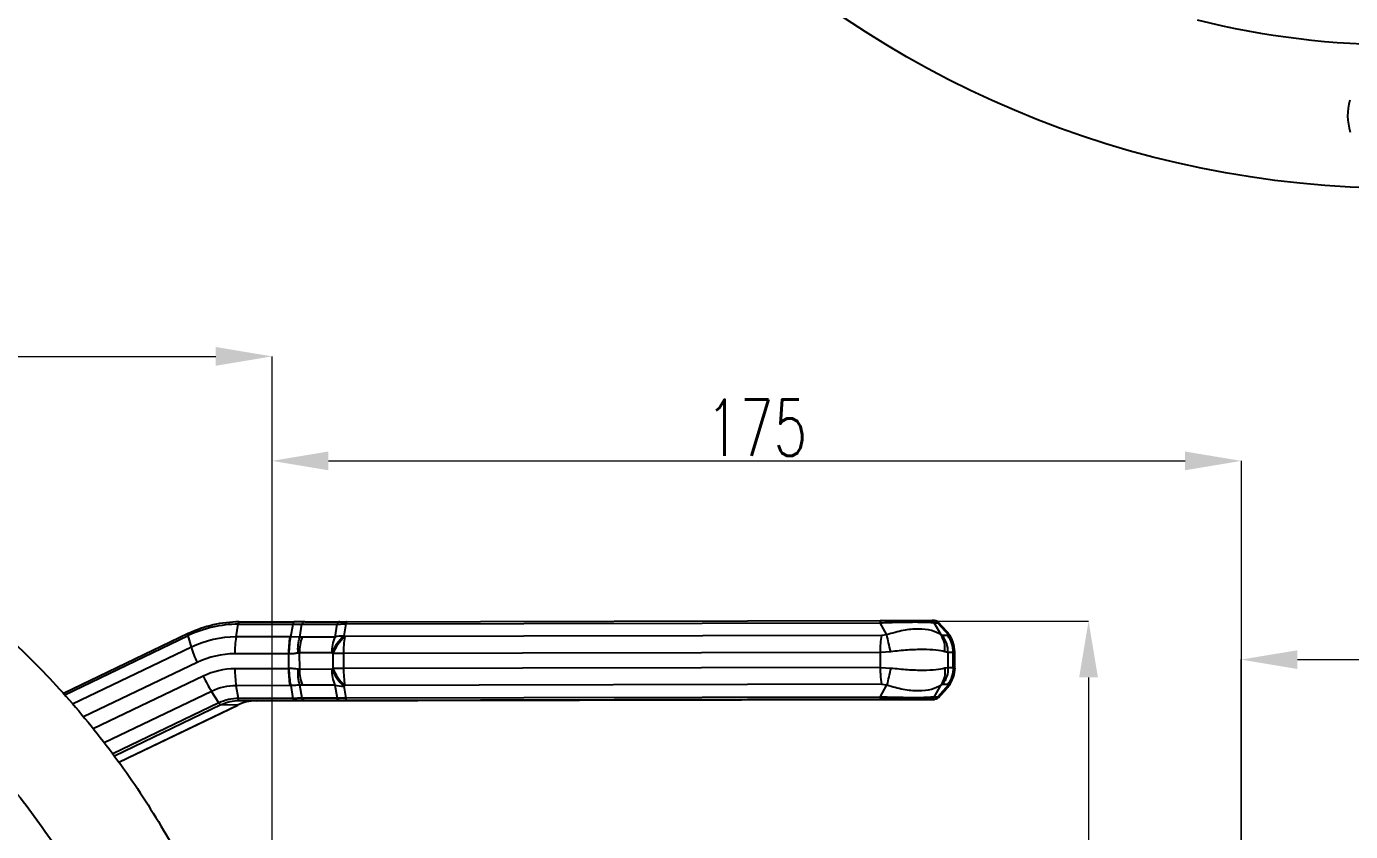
# Model space of a CAD drawing. Header units: millimetres. Extents: x 2104 to 4053, y 855 to 2233.
# Drawn here: x 3052.9 to 3288, y 1307.2 to 1450.2 of the extents above; entities that cross this region are included whole.
import ezdxf

# ---------------------------------------------------------------- set-up
doc = ezdxf.new("R2010")
doc.units = ezdxf.units.MM
doc.layers.add('AM_5', color=3, linetype='Continuous', lineweight=25)
doc.layers.add('标注', color=3, linetype='Continuous', lineweight=13)
doc.styles.add('SLDTEXTSTYLE1', font='txt.shx', dxfattribs={"width": 0.7, "bigfont": 'gbcbig.shx'})
doc.dimstyles.new('SLDDIMSTYLE12$0', dxfattribs={"dimtxt": 12, "dimasz": 10, "dimexe": 0, "dimexo": 0.0625, "dimgap": 0.875, "dimtad": 1, "dimdec": 1, "dimlfac": 1.8, "dimrnd": 1e-09, "dimzin": 12, "dimdsep": 46, "dimtxsty": 'SLDTEXTSTYLE1', "dimcen": 0.09, "dimdle": 8.16, "dimclrd": 3, "dimclre": 3, "dimadec": 0, "dimazin": 3, "dimtfac": 1, "dimtdec": 1, "dimtofl": 0, "dimtmove": 0, "dimatfit": 3, "dimfxl": 0, "dimfrac": 2, "dimtolj": 1, "dimlwd": 5, "dimlwe": 5, "dimarcsym": 0})

# ---------------------------------------------------------------- blocks, each defined once
blk = doc.blocks.new('*D72')
at = {"layer": 'Defpoints', "color": 0, "transparency": 16777216}
for p in [(3096.47, 1391.62), (3096.47, 1303.4), (2945.59, 1233.3)]:
    blk.add_point(p, dxfattribs=at)
at = {"layer": '标注', "color": 3, "lineweight": 5, "transparency": 16777216}
blk.add_line((2945.59, 1233.37), (2945.59, 1391.62), dxfattribs=at)
at = {"layer": '标注', "color": 3, "linetype": 'Continuous', "lineweight": 5, "transparency": 16777216}
for p, q in [((2955.59, 1391.62), (3086.47, 1391.62)), ((3096.47, 1303.46), (3096.47, 1391.62))]:
    blk.add_line(p, q, dxfattribs=at)
at = {"layer": '标注', "color": 3, "transparency": 16777216}
for points in [[(2955.59, 1393.28), (2955.59, 1389.95), (2945.59, 1391.62)], [(3086.47, 1393.28), (3086.47, 1389.95), (3096.47, 1391.62)]]:
    blk.add_solid(points, dxfattribs=at)
at = {"layer": '标注', "color": 0, "transparency": 16777216, "insert": (3021.03, 1397.49), "char_height": 10, "attachment_point": 5, "style": 'SLDTEXTSTYLE1'}
blk.add_mtext('\\A1;150', dxfattribs=at)
blk = doc.blocks.new('*D73')
at = {"layer": 'Defpoints', "color": 0, "transparency": 16777216}
for p in [(3268.6, 1373.05), (3096.47, 1303.4), (3268.6, 1222.22)]:
    blk.add_point(p, dxfattribs=at)
at = {"layer": '标注', "color": 3, "lineweight": 5, "transparency": 16777216}
blk.add_line((3096.47, 1303.46), (3096.47, 1373.05), dxfattribs=at)
at = {"layer": '标注', "color": 3, "linetype": 'Continuous', "lineweight": 5, "transparency": 16777216}
for p, q in [((3106.47, 1373.05), (3258.6, 1373.05)), ((3268.6, 1222.29), (3268.6, 1373.05))]:
    blk.add_line(p, q, dxfattribs=at)
at = {"layer": '标注', "color": 3, "transparency": 16777216}
for points in [[(3106.47, 1374.72), (3106.47, 1371.38), (3096.47, 1373.05)], [(3258.6, 1374.72), (3258.6, 1371.38), (3268.6, 1373.05)]]:
    blk.add_solid(points, dxfattribs=at)
at = {"layer": '标注', "color": 0, "transparency": 16777216, "insert": (3182.53, 1378.93), "char_height": 10, "attachment_point": 5, "style": 'SLDTEXTSTYLE1'}
blk.add_mtext('\\A1;175', dxfattribs=at)
blk = doc.blocks.new('*D53')
at = {"layer": 'Defpoints', "color": 0, "transparency": 16777216}
for p in [(3214.48, 1344.59), (2946.16, 1230.49), (3241.46, 1230.49)]:
    blk.add_point(p, dxfattribs=at)
at = {"layer": '标注', "color": 3, "lineweight": 5, "transparency": 16777216}
blk.add_line((3214.54, 1344.59), (3241.46, 1344.59), dxfattribs=at)
at = {"layer": '标注', "color": 3, "linetype": 'Continuous', "lineweight": 5, "transparency": 16777216}
for p, q in [((3241.46, 1334.59), (3241.46, 1240.49)), ((2946.23, 1230.49), (3241.46, 1230.49))]:
    blk.add_line(p, q, dxfattribs=at)
at = {"layer": '标注', "color": 3, "transparency": 16777216}
for points in [[(3239.79, 1334.59), (3243.13, 1334.59), (3241.46, 1344.59)], [(3239.79, 1240.49), (3243.13, 1240.49), (3241.46, 1230.49)]]:
    blk.add_solid(points, dxfattribs=at)
at = {"layer": '标注', "color": 0, "transparency": 16777216, "insert": (3235.59, 1287.54), "char_height": 10, "attachment_point": 5, "rotation": 90, "style": 'SLDTEXTSTYLE1'}
blk.add_mtext('\\A1;115', dxfattribs=at)
blk = doc.blocks.new('*D65')
at = {"layer": 'AM_5', "color": 3, "lineweight": 5, "transparency": 16777216}
blk.add_line((3268.54, 1221.61), (3268.54, 1337.75), dxfattribs=at)
at = {"layer": 'AM_5', "color": 3, "linetype": 'Continuous', "lineweight": 5, "transparency": 16777216}
for p, q in [((3278.54, 1337.75), (3439.53, 1337.75)), ((3449.53, 1224.11), (3449.53, 1337.75))]:
    blk.add_line(p, q, dxfattribs=at)
at = {"layer": 'AM_5', "color": 3, "transparency": 16777216}
for points in [[(3278.54, 1339.41), (3278.54, 1336.08), (3268.54, 1337.75)], [(3439.53, 1339.41), (3439.53, 1336.08), (3449.53, 1337.75)]]:
    blk.add_solid(points, dxfattribs=at)
at = {"layer": 'Defpoints', "color": 0, "transparency": 16777216}
for p in [(3449.53, 1337.75), (3449.53, 1224.05), (3268.54, 1221.54)]:
    blk.add_point(p, dxfattribs=at)
at = {"layer": 'AM_5', "color": 0, "transparency": 16777216, "insert": (3350.1, 1344.62), "char_height": 12, "attachment_point": 5, "style": 'SLDTEXTSTYLE1'}
blk.add_mtext('\\A1;195', dxfattribs=at)

msp = doc.modelspace()

# ---------------------------------------------------------------- linework, layer by layer
at = {"color": 7, "linetype": 'Continuous', "lineweight": 25}
for p, q in [((3090.09, 1341.776), (3090.474, 1344.04)), ((3090.474, 1344.04), (3100.209, 1344.061)), ((3090.656, 1344.439), (3100.391, 1344.46)), ((3099.825, 1341.794), (3100.209, 1344.061)), ((3101.391, 1341.72), (3101.782, 1344.029)), ((3101.782, 1344.029), (3107.989, 1344.049)), ((3102.286, 1344.465), (3102.14, 1344.436)), ((3102.286, 1344.465), (3108.493, 1344.485)), ((3107.989, 1344.049), (3107.602, 1341.763)), ((3109.574, 1344.089), (3109.211, 1341.947)), ((3109.574, 1344.089), (3204.436, 1344.293)), ((3109.756, 1344.488), (3204.618, 1344.692)), ((3205.644, 1342.145), (3204.436, 1344.293)), ((3213.27, 1344.697), (3213.863, 1344.693)), ((3215.258, 1342.15), (3214.049, 1344.299)), ((3214.049, 1344.299), (3214.642, 1344.295)), ((3214.642, 1344.295), (3214.728, 1344.387)), ((3214.642, 1344.295), (3216.587, 1342.142)), ((3216.343, 1342.702), (3214.783, 1344.429)), ((3216.197, 1342.742), (3216.266, 1342.635)), ((3216.266, 1342.635), (3216.587, 1342.142)), ((3081.605, 1342.363), (3059.44, 1331.718)), ((3059.658, 1331.465), (3081.608, 1342.006)), ((3081.626, 1342.367), (3081.605, 1342.363)), ((3082.155, 1339.955), (3081.608, 1342.006)), ((3099.629, 1341.796), (3090.09, 1341.776)), ((3099.825, 1341.794), (3099.629, 1341.796)), ((3101.391, 1341.72), (3099.825, 1341.794)), ((3101.846, 1341.744), (3101.391, 1341.72)), ((3107.602, 1341.763), (3101.846, 1341.744)), ((3109.388, 1341.825), (3109.211, 1341.947)), ((3204.733, 1342.031), (3109.388, 1341.825)), ((3205.644, 1342.145), (3204.733, 1342.031)), ((3215.549, 1342.037), (3215.258, 1342.15)), ((3216.461, 1342.031), (3215.549, 1342.037)), ((3216.587, 1342.142), (3216.461, 1342.031)), ((3082.155, 1339.955), (3061.065, 1329.827)), ((3099.406, 1338.798), (3089.867, 1338.777)), ((3099.406, 1338.798), (3099.41, 1336.131)), ((3107.075, 1338.944), (3101.319, 1338.926)), ((3101.319, 1338.926), (3101.324, 1336.014)), ((3107.251, 1338.822), (3107.075, 1338.944)), ((3107.251, 1338.822), (3107.256, 1336.155)), ((3204.51, 1339.032), (3109.165, 1338.827)), ((3109.165, 1338.827), (3109.169, 1336.16)), ((3206.332, 1339.148), (3204.51, 1339.032)), ((3204.515, 1336.365), (3204.51, 1339.032)), ((3216.528, 1339.039), (3215.945, 1339.154)), ((3216.532, 1336.372), (3216.528, 1339.039)), ((3217.44, 1339.033), (3216.528, 1339.039)), ((3217.692, 1339.143), (3217.44, 1339.033)), ((3217.444, 1336.366), (3217.44, 1339.033)), ((3217.519, 1339.295), (3217.645, 1339.184)), ((3217.708, 1336.207), (3217.703, 1339.185)), ((3083.163, 1337.239), (3063.011, 1327.561)), ((3099.41, 1336.131), (3089.872, 1336.111)), ((3099.508, 1336.134), (3099.41, 1336.131)), ((3101.324, 1336.014), (3101.097, 1336.036)), ((3107.08, 1336.032), (3101.324, 1336.014)), ((3107.256, 1336.155), (3107.08, 1336.032)), ((3204.515, 1336.365), (3109.169, 1336.16)), ((3204.515, 1336.365), (3206.337, 1336.256)), ((3215.95, 1336.262), (3216.532, 1336.372)), ((3216.532, 1336.372), (3217.444, 1336.366)), ((3217.444, 1336.366), (3217.697, 1336.251)), ((3217.65, 1336.207), (3217.525, 1336.091)), ((3084.262, 1334.824), (3064.736, 1325.446)), ((3099.643, 1333.13), (3090.105, 1333.109)), ((3090.497, 1330.84), (3090.105, 1333.109)), ((3100.232, 1330.861), (3099.84, 1333.133)), ((3101.805, 1330.902), (3101.405, 1333.216)), ((3101.861, 1333.194), (3101.405, 1333.216)), ((3107.616, 1333.212), (3101.861, 1333.194)), ((3107.616, 1333.212), (3108.012, 1330.921)), ((3109.402, 1333.159), (3109.227, 1333.035)), ((3204.748, 1333.364), (3109.402, 1333.159)), ((3204.459, 1331.093), (3205.659, 1333.253)), ((3204.748, 1333.364), (3205.659, 1333.253)), ((3214.072, 1331.099), (3215.273, 1333.258)), ((3216.602, 1333.25), (3214.665, 1331.095)), ((3215.273, 1333.258), (3215.564, 1333.37)), ((3215.564, 1333.37), (3216.476, 1333.364)), ((3216.602, 1333.25), (3216.279, 1332.742)), ((3216.476, 1333.364), (3216.602, 1333.25)), ((3085.727, 1332.105), (3066.683, 1322.959)), ((3087.049, 1330.049), (3085.727, 1332.105)), ((3100.232, 1330.861), (3090.497, 1330.84)), ((3108.012, 1330.921), (3101.805, 1330.902)), ((3109.227, 1333.035), (3109.597, 1330.889)), ((3204.459, 1331.093), (3109.597, 1330.889)), ((3204.642, 1330.692), (3109.78, 1330.488)), ((3213.294, 1330.697), (3212.941, 1330.698)), ((3213.887, 1330.693), (3213.294, 1330.697)), ((3214.665, 1331.095), (3214.072, 1331.099)), ((3214.755, 1330.991), (3214.665, 1331.095)), ((3214.808, 1330.955), (3216.355, 1332.676)), ((3216.279, 1332.742), (3216.212, 1332.636)), ((3087.049, 1330.049), (3068.203, 1320.999)), ((3087.396, 1329.686), (3068.485, 1320.603)), ((3069.249, 1319.528), (3090.36, 1329.667)), ((3069.252, 1319.524), (3090.381, 1329.671)), ((3090.36, 1329.667), (3087.396, 1329.686)), ((3090.36, 1329.667), (3090.381, 1329.671)), ((3100.415, 1330.46), (3090.68, 1330.439)), ((3093.644, 1330.42), (3090.68, 1330.439)), ((3093.644, 1330.42), (3208.518, 1330.668)), ((3108.517, 1330.485), (3102.31, 1330.465))]:
    msp.add_line(p, q, dxfattribs=at)
at = {"color": 7, "linetype": 'Continuous', "lineweight": 25, "flags": 128}
for points in [[(3090.656, 1344.439), (3090.629, 1344.432), (3090.603, 1344.413), (3090.578, 1344.38), (3090.554, 1344.334), (3090.531, 1344.276), (3090.51, 1344.208), (3090.491, 1344.129), (3090.474, 1344.04)], [(3081.605, 1342.363), (3081.602, 1342.361), (3081.584, 1342.344), (3081.573, 1342.314), (3081.567, 1342.272), (3081.568, 1342.22), (3081.575, 1342.158), (3081.589, 1342.086), (3081.608, 1342.006)], [(3090.68, 1330.439), (3090.653, 1330.446), (3090.627, 1330.466), (3090.602, 1330.499), (3090.578, 1330.545), (3090.555, 1330.603), (3090.533, 1330.672), (3090.514, 1330.752), (3090.497, 1330.84)]]:
    msp.add_lwpolyline(points, dxfattribs=at)
at = {"color": 7, "linetype": 'Continuous', "lineweight": 25}
msp.add_circle((3297.007, 1597.958), 176.5, dxfattribs=at)
for centre, radius, start, end in [((3297.007, 1597.958), 151, 256.10722, 283.89278), ((3297.007, 1434.458), 9.55, 163.69476, 198.28049), ((3090.528, 1323.465), 20.575, 90.15002, 115.69118), ((3090.711, 1323.483), 20.956, 90.15002, 115.69118), ((3090.139, 1323.36), 18.416, 90.15002, 115.69118), ((3108.148, 1338.926), 18.282, 171.0319, 180.4661), ((3117.687, 1338.947), 18.282, 171.0319, 180.4661), ((3108.716, 1339.002), 7.397, 158.23728, 180.58888), ((3114.472, 1339.02), 7.397, 158.23732, 180.58891), ((3115.369, 1335.305), 9.058, 132.83408, 156.31378), ((3115.546, 1335.183), 9.058, 132.83396, 156.31378), ((3109.188, 1335.049), 6.898, 89.80613, 103.29586), ((3127.446, 1338.975), 18.282, 171.03189, 180.46605), ((3099.547, 1344.868), 18.073, 195.77294, 204.96793), ((3089.908, 1323.219), 15.558, 90.15002, 115.69118), ((3113.23, -586.372), 1925.203, 90.120974, 90.177927), ((3089.906, 1323.092), 13.018, 90.15002, 115.69116), ((3108.221, 1336.026), 18.349, 179.73661, 189.14742), ((3117.759, 1336.047), 18.349, 179.73661, 189.14742), ((3108.741, 1335.964), 7.417, 179.61772, 201.9295), ((3115.388, 1339.717), 9.089, 203.92112, 227.31919), ((3114.497, 1335.982), 7.417, 179.6177, 201.92946), ((3113.234, -589.039), 1925.203, 90.120974, 90.177927), ((3115.564, 1339.841), 9.089, 203.92112, 227.31937), ((3127.518, 1336.076), 18.349, 179.73669, 189.14742), ((3104.267, 1343.845), 21.945, 204.27387, 212.34382), ((3090.132, 1322.949), 10.161, 90.15002, 115.69117), ((3109.173, 1339.965), 6.93, 257.0156, 270.44054), ((3090.518, 1322.839), 8.002, 90.15002, 115.69118), ((3087.744, 1330.366), 0.764, 204.4982, 242.89025), ((3090.7, 1322.819), 7.62, 90.15002, 115.69118), ((3093.664, 1322.8), 7.62, 90.15002, 115.69118)]:
    msp.add_arc(centre, radius, start, end, dxfattribs=at)
for points, knots in [([(3098.139, 1227.063), (3098.158, 1228.314), (3098.212, 1231.872), (3098.055, 1237.736), (3097.571, 1244.642), (3096.768, 1251.517), (3095.653, 1258.35), (3094.227, 1265.124), (3092.494, 1271.826), (3090.456, 1278.442), (3088.119, 1284.958), (3085.487, 1291.36), (3082.565, 1297.636), (3079.36, 1303.772), (3075.878, 1309.755), (3072.127, 1315.574), (3068.114, 1321.214), (3063.849, 1326.666), (3059.338, 1331.918), (3054.593, 1336.958), (3049.623, 1341.777), (3044.438, 1346.364), (3039.049, 1350.709), (3033.467, 1354.804), (3027.705, 1358.64), (3021.773, 1362.208), (3015.685, 1365.503), (3009.452, 1368.516), (3003.089, 1371.242), (2996.608, 1373.674), (2990.023, 1375.809), (2983.347, 1377.64), (2976.594, 1379.165), (2969.779, 1380.38), (2962.916, 1381.283), (2956.018, 1381.872), (2949.101, 1382.145), (2942.179, 1382.103), (2935.265, 1381.744), (2928.376, 1381.071), (2921.524, 1380.083), (2914.724, 1378.785), (2907.991, 1377.177), (2901.338, 1375.263), (2894.779, 1373.048), (2888.329, 1370.536), (2881.999, 1367.733), (2875.804, 1364.643), (2869.757, 1361.274), (2863.87, 1357.632), (2858.155, 1353.726), (2852.624, 1349.563), (2847.289, 1345.151), (2842.16, 1340.501), (2837.25, 1335.622), (2832.567, 1330.524), (2828.121, 1325.217), (2823.923, 1319.713), (2819.98, 1314.023), (2816.3, 1308.159), (2812.893, 1302.134), (2809.763, 1295.959), (2806.919, 1289.648), (2804.365, 1283.213), (2802.108, 1276.669), (2800.152, 1270.028), (2798.501, 1263.306), (2797.159, 1256.514), (2796.127, 1249.669), (2795.41, 1242.784), (2795.007, 1235.873), (2794.92, 1228.951), (2795.149, 1222.032), (2795.693, 1215.131), (2796.552, 1208.262), (2797.723, 1201.439), (2799.205, 1194.677), (2800.993, 1187.989), (2803.085, 1181.39), (2805.476, 1174.894), (2808.161, 1168.513), (2811.134, 1162.261), (2814.389, 1156.152), (2817.92, 1150.198), (2821.718, 1144.41), (2825.777, 1138.803), (2830.088, 1133.386), (2834.641, 1128.172), (2839.428, 1123.17), (2844.437, 1118.393), (2849.66, 1113.849), (2855.084, 1109.548), (2860.699, 1105.499), (2866.493, 1101.711), (2872.454, 1098.191), (2878.569, 1094.946), (2884.826, 1091.984), (2891.212, 1089.311), (2897.712, 1086.932), (2904.315, 1084.852), (2911.006, 1083.075), (2917.771, 1081.606), (2924.596, 1080.447), (2931.466, 1079.601), (2938.368, 1079.068), (2945.287, 1078.852), (2952.209, 1078.951), (2959.119, 1079.367), (2966.003, 1080.097), (2972.847, 1081.14), (2979.635, 1082.495), (2986.355, 1084.158), (2992.992, 1086.126), (2999.532, 1088.395), (3005.962, 1090.96), (3012.268, 1093.815), (3018.438, 1096.956), (3024.457, 1100.374), (3030.314, 1104.064), (3035.997, 1108.018), (3041.494, 1112.226), (3046.792, 1116.681), (3051.882, 1121.373), (3056.753, 1126.292), (3061.394, 1131.429), (3065.795, 1136.772), (3069.948, 1142.31), (3073.845, 1148.032), (3077.476, 1153.926), (3080.834, 1159.98), (3083.912, 1166.18), (3086.705, 1172.515), (3089.205, 1178.97), (3091.409, 1185.532), (3093.31, 1192.189), (3094.906, 1198.925), (3096.192, 1205.727), (3097.168, 1212.58), (3097.816, 1219.351), (3098.067, 1224.185), (3098.13, 1226.717), (3098.139, 1227.063)], [0, 0, 0, 0, 0.00394, 0.0112049, 0.0184702, 0.0257355, 0.0330008, 0.0402662, 0.0475315, 0.0547968, 0.0620622, 0.0693275, 0.0765928, 0.0838581, 0.0911235, 0.0983888, 0.1056541, 0.1129194, 0.1201848, 0.1274501, 0.1347154, 0.1419807, 0.1492461, 0.1565114, 0.1637767, 0.171042, 0.1783074, 0.1855727, 0.192838, 0.2001033, 0.2073687, 0.214634, 0.2218993, 0.2291646, 0.2364299, 0.2436953, 0.2509606, 0.2582259, 0.2654913, 0.2727566, 0.2800219, 0.2872872, 0.2945526, 0.3018179, 0.3090832, 0.3163485, 0.3236139, 0.3308792, 0.3381445, 0.3454098, 0.3526752, 0.3599405, 0.3672058, 0.3744712, 0.3817365, 0.3890018, 0.3962671, 0.4035325, 0.4107978, 0.4180631, 0.4253284, 0.4325938, 0.4398591, 0.4471244, 0.4543898, 0.4616551, 0.4689204, 0.4761857, 0.4834511, 0.4907164, 0.4979817, 0.5052471, 0.5125124, 0.5197777, 0.527043, 0.5343084, 0.5415737, 0.548839, 0.5561043, 0.5633697, 0.570635, 0.5779003, 0.5851657, 0.592431, 0.5996963, 0.6069616, 0.614227, 0.6214923, 0.6287576, 0.6360229, 0.6432883, 0.6505536, 0.6578189, 0.6650842, 0.6723496, 0.6796149, 0.6868802, 0.6941455, 0.7014109, 0.7086762, 0.7159415, 0.7232068, 0.7304721, 0.7377375, 0.7450028, 0.7522681, 0.7595334, 0.7667988, 0.7740641, 0.7813294, 0.7885948, 0.7958601, 0.8031254, 0.8103907, 0.8176561, 0.8249214, 0.8321867, 0.839452, 0.8467174, 0.8539827, 0.861248, 0.8685133, 0.8757787, 0.883044, 0.8903093, 0.8975747, 0.90484, 0.9121053, 0.9193706, 0.926636, 0.9339013, 0.9411666, 0.948432, 0.9556973, 0.9629626, 0.9702279, 0.9774933, 0.9847586, 0.9920239, 0.9989071, 1, 1, 1, 1]), ([(3100.209, 1344.061), (3100.489, 1344.06), (3101.059, 1344.058), (3101.538, 1344.039), (3101.782, 1344.029)], [0, 0, 0, 0, 0.4914989, 1, 1, 1, 1]), ([(3102.15, 1344.436), (3101.874, 1344.438), (3101.321, 1344.44), (3100.661, 1344.438), (3100.33, 1344.437)], [0, 0, 0, 0, 0.4996462, 1, 1, 1, 1]), ([(3102.14, 1344.436), (3102.14, 1344.436), (3102.09, 1344.426), (3101.999, 1344.353), (3101.874, 1344.221), (3101.813, 1344.093), (3101.782, 1344.029)], [0, 0, 0, 0, 0.0020683, 0.3347122, 0.6673561, 1, 1, 1, 1]), ([(3107.989, 1344.049), (3108.237, 1344.06), (3108.729, 1344.083), (3109.294, 1344.087), (3109.574, 1344.089)], [0, 0, 0, 0, 0.5049534, 1, 1, 1, 1]), ([(3108.493, 1344.485), (3108.715, 1344.485), (3109.106, 1344.486), (3109.56, 1344.487), (3109.756, 1344.488)], [0, 0, 0, 0, 0.5677729, 1, 1, 1, 1]), ([(3204.436, 1344.293), (3205.574, 1344.333), (3207.682, 1344.406), (3210.628, 1344.44), (3212.94, 1344.409), (3213.662, 1344.337), (3214.049, 1344.299)], [0, 0, 0, 0, 0.27029149, 0.5008839, 0.7316205, 1, 1, 1, 1]), ([(3204.618, 1344.692), (3205.407, 1344.694), (3206.876, 1344.697), (3208.992, 1344.7), (3210.855, 1344.701), (3212.466, 1344.7), (3212.988, 1344.698), (3213.27, 1344.697)], [0, 0, 0, 0, 0.2085412, 0.3881399, 0.5544367, 0.759769, 1, 1, 1, 1]), ([(3215.258, 1342.15), (3214.732, 1342.439), (3213.686, 1343.013), (3211.288, 1343.246), (3208.533, 1343.01), (3206.609, 1342.434), (3205.644, 1342.145)], [0, 0, 0, 0, 0.25092088, 0.50001622, 0.74904481, 1, 1, 1, 1]), ([(3213.863, 1344.693), (3214.002, 1344.692), (3214.257, 1344.69), (3213.879, 1344.686), (3213.708, 1344.685)], [0, 0, 0, 0, 0.5469254, 1, 1, 1, 1]), ([(3214.738, 1344.405), (3214.667, 1344.475), (3214.536, 1344.602), (3214.275, 1344.629), (3214.157, 1344.641)], [0, 0, 0, 0, 0.5471409, 1, 1, 1, 1]), ([(3217.631, 1339.293), (3217.611, 1339.634), (3217.572, 1340.324), (3217.246, 1341.316), (3216.817, 1342.139), (3216.431, 1342.56), (3216.28, 1342.725)], [0, 0, 0, 0, 0.2703034, 0.5467163, 0.8233025, 1, 1, 1, 1]), ([(3099.504, 1338.795), (3099.528, 1339.336), (3099.577, 1340.417), (3099.742, 1341.335), (3099.825, 1341.794)], [0, 0, 0, 0, 0.5, 1, 1, 1, 1]), ([(3101.092, 1338.902), (3101.079, 1339.405), (3101.053, 1340.411), (3101.278, 1341.284), (3101.391, 1341.72)], [0, 0, 0, 0, 0.5008043, 1, 1, 1, 1]), ([(3206.332, 1339.148), (3206.201, 1339.692), (3205.938, 1340.778), (3205.742, 1341.689), (3205.644, 1342.145)], [0, 0, 0, 0, 0.5000005, 1, 1, 1, 1]), ([(3215.945, 1339.154), (3215.954, 1339.694), (3215.971, 1340.78), (3215.496, 1341.692), (3215.258, 1342.15)], [0, 0, 0, 0, 0.4968674, 1, 1, 1, 1]), ([(3217.692, 1339.143), (3217.637, 1339.686), (3217.527, 1340.774), (3216.9, 1341.686), (3216.587, 1342.142)], [0, 0, 0, 0, 0.5000008, 1, 1, 1, 1]), ([(3099.504, 1338.795), (3099.486, 1338.796), (3099.453, 1338.798), (3099.42, 1338.798), (3099.406, 1338.798)], [0, 0, 0, 0, 0.5601455, 1, 1, 1, 1]), ([(3101.092, 1338.902), (3100.84, 1338.86), (3100.345, 1338.777), (3099.781, 1338.789), (3099.504, 1338.795)], [0, 0, 0, 0, 0.5083155, 1, 1, 1, 1]), ([(3101.319, 1338.926), (3101.277, 1338.924), (3101.202, 1338.922), (3101.125, 1338.908), (3101.092, 1338.902)], [0, 0, 0, 0, 0.5576718, 1, 1, 1, 1]), ([(3215.945, 1339.154), (3215.461, 1339.261), (3214.497, 1339.476), (3212.133, 1339.563), (3209.344, 1339.474), (3207.339, 1339.257), (3206.332, 1339.148)], [0, 0, 0, 0, 0.25092075, 0.50001618, 0.74904481, 1, 1, 1, 1]), ([(3101.097, 1336.036), (3100.845, 1336.077), (3100.349, 1336.157), (3099.786, 1336.142), (3099.508, 1336.134)], [0, 0, 0, 0, 0.50800634, 1, 1, 1, 1]), ([(3099.84, 1333.133), (3099.756, 1333.593), (3099.587, 1334.512), (3099.535, 1335.594), (3099.508, 1336.134)], [0, 0, 0, 0, 0.5, 1, 1, 1, 1]), ([(3101.405, 1333.216), (3101.291, 1333.654), (3101.063, 1334.528), (3101.085, 1335.534), (3101.097, 1336.036)], [0, 0, 0, 0, 0.5008044, 1, 1, 1, 1]), ([(3204.748, 1333.364), (3204.668, 1333.939), (3204.538, 1334.873), (3204.522, 1335.951), (3204.515, 1336.365)], [0, 0, 0, 0, 0.61516107, 1, 1, 1, 1]), ([(3206.337, 1336.256), (3206.208, 1335.716), (3205.949, 1334.628), (3205.757, 1333.713), (3205.659, 1333.253)], [0, 0, 0, 0, 0.4968674, 1, 1, 1, 1]), ([(3206.337, 1336.256), (3207.344, 1336.151), (3209.35, 1335.941), (3212.14, 1335.856), (3214.503, 1335.944), (3215.467, 1336.155), (3215.95, 1336.262)], [0, 0, 0, 0, 0.2509552, 0.4999838, 0.7490793, 1, 1, 1, 1]), ([(3215.95, 1336.262), (3215.96, 1335.718), (3215.981, 1334.63), (3215.509, 1333.716), (3215.273, 1333.258)], [0, 0, 0, 0, 0.50000229, 1, 1, 1, 1]), ([(3216.25, 1332.604), (3216.416, 1332.785), (3216.818, 1333.224), (3217.258, 1334.068), (3217.581, 1335.062), (3217.618, 1335.753), (3217.636, 1336.094)], [0, 0, 0, 0, 0.1915042, 0.4631233, 0.7345654, 1, 1, 1, 1]), ([(3217.697, 1336.251), (3217.645, 1335.711), (3217.539, 1334.624), (3216.916, 1333.71), (3216.602, 1333.25)], [0, 0, 0, 0, 0.4968674, 1, 1, 1, 1]), ([(3030.882, 1334.404), (3032.494, 1333.062), (3035.772, 1330.333), (3040.454, 1325.918), (3044.981, 1321.249), (3049.272, 1316.361), (3053.321, 1311.272), (3057.118, 1305.991), (3060.654, 1300.532), (3063.92, 1294.909), (3066.91, 1289.133), (3069.615, 1283.218), (3072.031, 1277.179), (3074.149, 1271.031), (3075.967, 1264.786), (3077.479, 1258.46), (3078.682, 1252.069), (3079.575, 1245.626), (3080.148, 1239.148), (3080.407, 1233.089), (3080.363, 1229.195), (3080.343, 1227.468)], [0, 0, 0, 0, 0.05157585, 0.10486723, 0.15815862, 0.21145, 0.26474139, 0.31803277, 0.37132415, 0.42461553, 0.47790691, 0.53119829, 0.58448966, 0.63778104, 0.69107241, 0.74436378, 0.79765515, 0.85094651, 0.90423788, 0.95752924, 1, 1, 1, 1]), ([(3099.84, 1333.133), (3099.803, 1333.132), (3099.738, 1333.13), (3099.672, 1333.13), (3099.643, 1333.13)], [0, 0, 0, 0, 0.5599931, 1, 1, 1, 1]), ([(3101.405, 1333.216), (3101.405, 1333.216), (3101.174, 1333.204), (3100.679, 1333.18), (3100.118, 1333.149), (3099.84, 1333.133)], [0, 0, 0, 0, 0.00000717, 0.50390678, 1, 1, 1, 1]), ([(3205.659, 1333.253), (3206.626, 1332.967), (3208.551, 1332.397), (3211.307, 1332.165), (3213.704, 1332.4), (3214.749, 1332.972), (3215.273, 1333.258)], [0, 0, 0, 0, 0.2509552, 0.4999838, 0.7490792, 1, 1, 1, 1]), ([(3101.805, 1330.902), (3101.559, 1330.89), (3101.079, 1330.868), (3100.51, 1330.863), (3100.232, 1330.861)], [0, 0, 0, 0, 0.5117113, 1, 1, 1, 1]), ([(3109.597, 1330.889), (3109.317, 1330.89), (3108.752, 1330.892), (3108.26, 1330.911), (3108.012, 1330.921)], [0, 0, 0, 0, 0.49504655, 1, 1, 1, 1]), ([(3214.072, 1331.099), (3213.68, 1331.063), (3212.955, 1330.996), (3210.627, 1330.965), (3207.686, 1330.994), (3205.587, 1331.059), (3204.459, 1331.093)], [0, 0, 0, 0, 0.27053632, 0.50117732, 0.7319034, 1, 1, 1, 1]), ([(3212.941, 1330.698), (3212.797, 1330.699), (3212.44, 1330.7), (3211.291, 1330.701), (3209.561, 1330.7), (3207.246, 1330.698), (3205.554, 1330.694), (3204.642, 1330.692)], [0, 0, 0, 0, 0.1336307, 0.330325, 0.5124248, 0.737193, 1, 1, 1, 1]), ([(3208.518, 1330.668), (3209.282, 1330.67), (3210.704, 1330.673), (3212.412, 1330.678), (3213.629, 1330.684), (3214.281, 1330.689), (3214.025, 1330.692), (3213.887, 1330.693)], [0, 0, 0, 0, 0.2085412, 0.3881399, 0.5544367, 0.759769, 1, 1, 1, 1]), ([(3214.292, 1330.789), (3214.338, 1330.793), (3214.574, 1330.813), (3214.67, 1330.911), (3214.748, 1330.991)], [0, 0, 0, 0, 0.1940422, 1, 1, 1, 1]), ([(3102.31, 1330.465), (3102.013, 1330.464), (3101.429, 1330.462), (3100.749, 1330.461), (3100.415, 1330.46)], [0, 0, 0, 0, 0.5097088, 1, 1, 1, 1]), ([(3109.78, 1330.488), (3109.53, 1330.487), (3109.077, 1330.486), (3108.69, 1330.485), (3108.517, 1330.485)], [0, 0, 0, 0, 0.5508938, 1, 1, 1, 1])]:
    msp.add_open_spline(points, degree=3, knots=knots, dxfattribs=at)
for points in [[(3100.391, 1344.46), (3100.373, 1344.455), (3100.338, 1344.445), (3100.288, 1344.362), (3100.244, 1344.237), (3100.221, 1344.12), (3100.209, 1344.061)], [(3108.493, 1344.485), (3108.443, 1344.479), (3108.344, 1344.468), (3108.205, 1344.377), (3108.081, 1344.24), (3108.02, 1344.112), (3107.989, 1344.049)], [(3109.756, 1344.488), (3109.738, 1344.483), (3109.703, 1344.473), (3109.653, 1344.39), (3109.609, 1344.265), (3109.586, 1344.148), (3109.574, 1344.089)], [(3204.618, 1344.692), (3204.6, 1344.687), (3204.565, 1344.677), (3204.515, 1344.594), (3204.47, 1344.469), (3204.447, 1344.352), (3204.436, 1344.293)], [(3213.27, 1344.697), (3213.345, 1344.692), (3213.496, 1344.682), (3213.709, 1344.599), (3213.902, 1344.475), (3214, 1344.357), (3214.049, 1344.299)], [(3213.863, 1344.693), (3213.938, 1344.688), (3214.088, 1344.678), (3214.302, 1344.596), (3214.494, 1344.471), (3214.593, 1344.354), (3214.642, 1344.295)], [(3204.51, 1339.032), (3204.519, 1339.573), (3204.538, 1340.654), (3204.668, 1341.572), (3204.733, 1342.031)], [(3216.528, 1339.039), (3216.483, 1339.579), (3216.394, 1340.66), (3215.83, 1341.578), (3215.549, 1342.037)], [(3217.44, 1339.033), (3217.395, 1339.573), (3217.306, 1340.654), (3216.743, 1341.572), (3216.461, 1342.031)], [(3216.532, 1336.372), (3216.489, 1335.831), (3216.404, 1334.75), (3215.844, 1333.83), (3215.564, 1333.37)], [(3217.444, 1336.366), (3217.401, 1335.826), (3217.316, 1334.744), (3216.756, 1333.824), (3216.476, 1333.364)], [(3100.415, 1330.46), (3100.397, 1330.465), (3100.362, 1330.476), (3100.312, 1330.559), (3100.267, 1330.685), (3100.244, 1330.802), (3100.232, 1330.861)], [(3102.31, 1330.465), (3102.26, 1330.471), (3102.161, 1330.482), (3102.022, 1330.573), (3101.897, 1330.71), (3101.836, 1330.838), (3101.805, 1330.902)], [(3108.517, 1330.485), (3108.467, 1330.49), (3108.368, 1330.502), (3108.229, 1330.593), (3108.104, 1330.73), (3108.042, 1330.857), (3108.012, 1330.921)], [(3109.78, 1330.488), (3109.762, 1330.493), (3109.727, 1330.504), (3109.677, 1330.587), (3109.632, 1330.713), (3109.609, 1330.83), (3109.597, 1330.889)], [(3204.642, 1330.692), (3204.624, 1330.698), (3204.589, 1330.708), (3204.539, 1330.792), (3204.493, 1330.917), (3204.47, 1331.035), (3204.459, 1331.093)], [(3213.294, 1330.697), (3213.369, 1330.702), (3213.52, 1330.713), (3213.732, 1330.797), (3213.925, 1330.922), (3214.023, 1331.04), (3214.072, 1331.099)], [(3213.887, 1330.693), (3213.962, 1330.699), (3214.112, 1330.709), (3214.325, 1330.793), (3214.518, 1330.918), (3214.616, 1331.036), (3214.665, 1331.095)]]:
    msp.add_open_spline(points, degree=3, dxfattribs=at)

# ---------------------------------------------------------------- dimensions: what is measured, and where the dimension line sits
at = {"layer": 'AM_5'}
dim = msp.add_linear_dim(base=(3449.527, 1337.748), p1=(3268.542, 1221.543), p2=(3449.527, 1224.052), text='195', dimstyle='SLDDIMSTYLE12$0', override={"dimlfac": 1}, dxfattribs=at)
dim.commit()
dim.dimension.update_dxf_attribs({"geometry": '*D65', "text_midpoint": (3350.1, 1337.748), "dimtype": 160})
at = {"layer": '标注'}
dim = msp.add_linear_dim(base=(3096.472, 1391.617), p1=(2945.593, 1233.304), p2=(3096.472, 1303.399), text='150', dimstyle='SLDDIMSTYLE12$0', override={"dimtxt": 10, "dimtdec": 3, "dimtzin": 0}, dxfattribs=at)
dim.commit()
dim.dimension.update_dxf_attribs({"geometry": '*D72', "text_midpoint": (3021.033, 1397.492)})
dim = msp.add_linear_dim(base=(3268.595, 1373.05), p1=(3096.472, 1303.399), p2=(3268.595, 1222.224), text='175', dimstyle='SLDDIMSTYLE12$0', override={"dimtxt": 10, "dimtdec": 3, "dimtzin": 0}, dxfattribs=at)
dim.commit()
dim.dimension.update_dxf_attribs({"geometry": '*D73', "text_midpoint": (3182.533, 1373.05), "dimtype": 160})
dim = msp.add_linear_dim(base=(3241.461, 1230.488), p1=(3214.475, 1344.587), p2=(2946.163, 1230.488), angle=90, text='115', dimstyle='SLDDIMSTYLE12$0', override={"dimtxt": 10, "dimtdec": 3, "dimtzin": 0}, dxfattribs=at)
dim.commit()
dim.dimension.update_dxf_attribs({"geometry": '*D53', "text_midpoint": (3235.586, 1287.538)})

doc.saveas('drawing.dxf')
